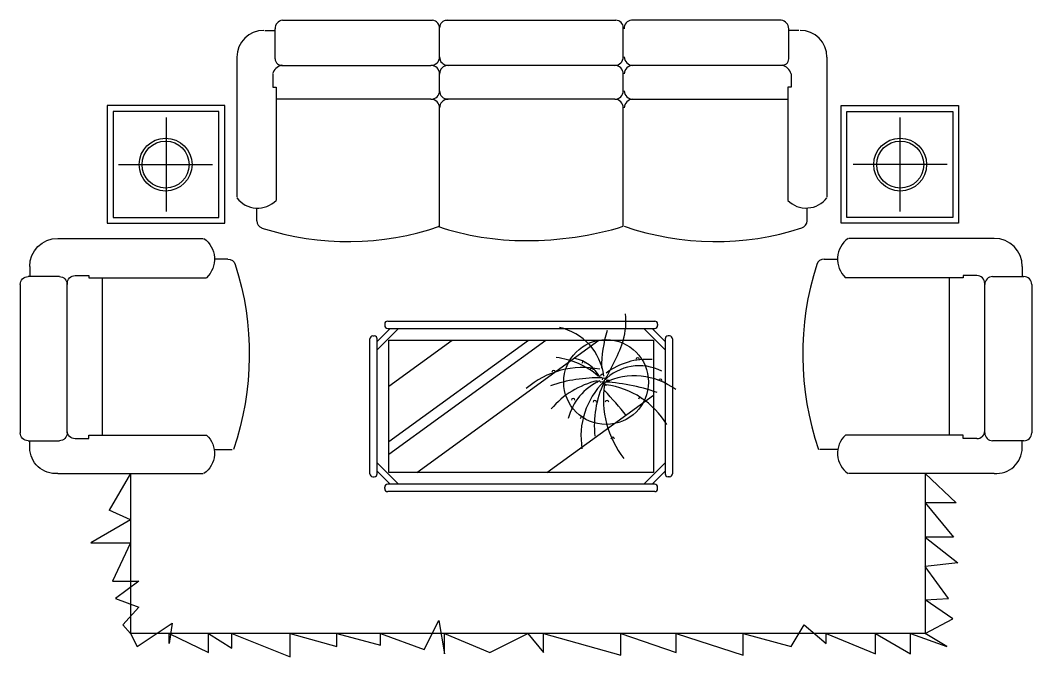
# Model space of a CAD drawing. Header units: inches. Extents: x 10.1 to 52.6, y 12.1 to 36.9.
# Drawn here: x 38.692 to 41.791, y 28.554 to 30.503 of the extents above; entities that cross this region are included whole.
import ezdxf

# ---------------------------------------------------------------- set-up
doc = ezdxf.new("R2010")
doc.units = ezdxf.units.IN
doc.header["$MEASUREMENT"] = 0
doc.layers.add('02', color=2, linetype='Continuous')
doc.layers.add('4', color=4, linetype='Continuous')

msp = doc.modelspace()

# ---------------------------------------------------------------- linework, layer by layer
at = {"layer": '02'}
for p, q in [((39.9768, 30.2876), (39.9768, 30.3388)), ((40.5397, 30.2876), (40.5397, 30.3388)), ((39.9506, 30.2613), (39.4762, 30.2613)), ((40.5135, 30.2613), (39.9974, 30.2613)), ((40.569, 30.2615), (41.0434, 30.2615)), ((39.301, 30.2239), (38.977, 30.2239)), ((38.977, 30.2239), (38.977, 29.8999)), ((39.301, 29.8999), (39.301, 30.2239)), ((39.9768, 29.8725), (39.9768, 30.2351)), ((40.5397, 29.8725), (40.5397, 30.2351)), ((41.2248, 29.8999), (41.2248, 30.2239)), ((41.2248, 30.2239), (41.5488, 30.2239)), ((41.5488, 30.2239), (41.5488, 29.8999)), ((39.139, 30.2054), (39.139, 29.9174)), ((41.3868, 30.2054), (41.3868, 29.9174)), ((38.9937, 30.0619), (39.2817, 30.0619)), ((41.5321, 30.0619), (41.2441, 30.0619)), ((38.977, 29.8999), (39.301, 29.8999)), ((41.5488, 29.8999), (41.2248, 29.8999)), ((38.9442, 29.233), (38.9442, 29.7152)), ((41.5392, 29.233), (41.5392, 29.7152)), ((39.8219, 29.3833), (40.0152, 29.5237)), ((39.8219, 29.2135), (40.2489, 29.5237)), ((39.8219, 29.1749), (40.3022, 29.5237)), ((39.9077, 29.1187), (40.4652, 29.5237)), ((40.3056, 29.1187), (40.6319, 29.3558)), ((39.03, 29.1157), (38.9652, 29.0037)), ((39.03, 29.1157), (39.03, 28.626)), ((41.4646, 29.1157), (41.4646, 28.626)), ((41.4646, 29.1157), (41.5599, 29.0256)), ((41.5599, 29.0256), (41.4646, 29.0256)), ((41.4646, 29.0256), (41.5511, 28.9205)), ((39.03, 28.9734), (38.9082, 28.903)), ((39.03, 28.9734), (38.9652, 29.0037)), ((41.5511, 28.9205), (41.4646, 28.9205)), ((41.4646, 28.9205), (41.5642, 28.8417)), ((38.9082, 28.903), (39.03, 28.903)), ((39.03, 28.903), (38.975, 28.7863)), ((41.5642, 28.8417), (41.4646, 28.8311)), ((41.5356, 28.7328), (41.4646, 28.8311)), ((38.975, 28.7863), (39.0553, 28.7863)), ((39.0553, 28.7863), (38.984, 28.7328)), ((38.984, 28.7328), (39.0553, 28.7061)), ((41.4646, 28.7285), (41.5356, 28.7328)), ((41.549, 28.6704), (41.4646, 28.7285)), ((39.0553, 28.7061), (39.0063, 28.6526)), ((39.9297, 28.5768), (39.9743, 28.666)), ((39.9743, 28.666), (39.9921, 28.5634)), ((41.4646, 28.626), (41.549, 28.6704)), ((39.0063, 28.6526), (39.03, 28.626)), ((39.0509, 28.5857), (39.1579, 28.657)), ((39.1579, 28.657), (39.149, 28.5946)), ((41.0538, 28.5857), (41.094, 28.6526)), ((41.094, 28.6526), (41.1609, 28.5946)), ((41.4646, 28.626), (39.03, 28.626)), ((39.03, 28.626), (39.0509, 28.5857)), ((39.149, 28.626), (39.2695, 28.5679)), ((39.149, 28.5946), (39.149, 28.626)), ((39.2695, 28.626), (39.3408, 28.5812)), ((39.2695, 28.5679), (39.2695, 28.626)), ((39.3408, 28.626), (39.5193, 28.5545)), ((39.3408, 28.5812), (39.3408, 28.626)), ((39.5193, 28.626), (39.662, 28.5857)), ((39.5193, 28.5545), (39.5193, 28.626)), ((39.662, 28.626), (39.7959, 28.5902)), ((39.662, 28.5857), (39.662, 28.626)), ((39.7959, 28.626), (39.9297, 28.5768)), ((39.7959, 28.5902), (39.7959, 28.626)), ((39.9921, 28.626), (40.1304, 28.5679)), ((39.9921, 28.5634), (39.9921, 28.626)), ((40.1304, 28.5679), (40.2473, 28.626)), ((40.2473, 28.626), (40.2955, 28.5679)), ((40.2955, 28.626), (40.5319, 28.559)), ((40.2955, 28.5679), (40.2955, 28.626)), ((40.5319, 28.626), (40.7014, 28.5679)), ((40.5319, 28.559), (40.5319, 28.626)), ((40.7014, 28.626), (40.9066, 28.559)), ((40.7014, 28.5679), (40.7014, 28.626)), ((40.9066, 28.626), (41.0538, 28.5857)), ((40.9066, 28.559), (40.9066, 28.626)), ((41.1609, 28.626), (41.3126, 28.5634)), ((41.1609, 28.5946), (41.1609, 28.626)), ((41.3126, 28.626), (41.4196, 28.5634)), ((41.3126, 28.5634), (41.3126, 28.626)), ((41.4196, 28.626), (41.5311, 28.5857)), ((41.4196, 28.5634), (41.4196, 28.626)), ((41.5311, 28.5857), (41.4646, 28.626))]:
    msp.add_line(p, q, dxfattribs=at)
msp.add_lwpolyline([(39.8219, 29.1187), (39.8219, 29.5237), (40.6319, 29.5237), (40.6319, 29.1187)], close=True, dxfattribs=at)
for points in [[(40.5893, 29.4646, 1), (40.5785, 29.4646)], [(40.4235, 29.4527, 1), (40.4127, 29.4527)], [(40.332, 29.426, 1), (40.3212, 29.426)], [(40.4483, 29.432, 1), (40.4375, 29.432)], [(40.4804, 29.4141, 1), (40.4696, 29.4141)], [(40.4854, 29.4023, 1), (40.4746, 29.4023)], [(40.4705, 29.3934, 1), (40.4597, 29.3934)], [(40.4878, 29.3845, 1), (40.477, 29.3845)], [(40.4977, 29.3963, 1), (40.4869, 29.3963)], [(40.6586, 29.3993, 1), (40.6478, 29.3993)], [(40.3914, 29.3399, 1), (40.3806, 29.3399)], [(40.5967, 29.3429, 1), (40.5859, 29.3429)], [(40.4581, 29.334, 1), (40.4473, 29.334)], [(40.4953, 29.334, 1), (40.4845, 29.334)], [(40.4186, 29.2835, 1), (40.4078, 29.2835)], [(40.5126, 29.2212, 1), (40.5018, 29.2212)]]:
    msp.add_lwpolyline(points, format="xyb", dxfattribs=at)
for centre, radius in [((39.1377, 30.0614), 0.081), ((39.1377, 30.0614), 0.072), ((41.3881, 30.0614), 0.081), ((41.3881, 30.0614), 0.072), ((40.487, 29.3955), 0.1299)]:
    msp.add_circle(centre, radius, dxfattribs=at)
for centre, radius, start, end in [((40.003, 30.3912), 0.0262, 180, 270), ((39.9506, 30.3388), 0.0262, 0, 90), ((40.003, 30.3388), 0.0262, 90, 180), ((40.5135, 30.3388), 0.0262, 0, 90), ((40.569, 30.339), 0.0262, 90, 180), ((39.9506, 30.2876), 0.0262, 270, 0), ((40.003, 30.2876), 0.0262, 180, 270), ((40.5135, 30.2876), 0.0262, 270, 0), ((40.569, 30.2877), 0.0262, 180, 270), ((39.9506, 30.2351), 0.0262, 0, 90), ((40.003, 30.2351), 0.0262, 90, 180), ((40.5135, 30.2351), 0.0262, 0, 90), ((40.569, 30.2353), 0.0262, 90, 180), ((40.3507, 29.5819), 0.1973, 342.9456, 6.4814), ((40.3079, 29.393), 0.1734, 6.9904, 78.0284), ((40.9134, 29.4311), 0.4409, 163.8561, 179.1105), ((39.8549, 29.7721), 0.7293, 328.9873, 340.361), ((40.3091, 29.239), 0.2329, 48.7581, 83.8624), ((40.4153, 29.1766), 0.2636, 78.5516, 130.9815), ((40.3682, 29.3563), 0.1136, 28.8901, 78.4579), ((40.5891, 29.2936), 0.1519, 62.9909, 135.9102), ((40.6134, 29.2557), 0.2095, 85.8741, 126.9558), ((40.4618, 28.9563), 0.4521, 88.3286, 108.729), ((40.5742, 29.2034), 0.211, 53.3231, 115.7633), ((40.5193, 29.144), 0.2622, 103.0452, 139.7766), ((40.5376, 29.243), 0.1713, 114.0956, 166.2953), ((40.6438, 29.2296), 0.2338, 134.4861, 189.3762), ((40.762, 29.2624), 0.311, 155.0888, 185.9637), ((40.4506, 28.8188), 0.5779, 70.5249, 87.8244), ((40.7717, 29.3429), 0.2927, 171.2496, 218.2333), ((40.452, 29.1313), 0.2586, 31.315, 82.1378), ((39.2981, 28.2775), 1.611, 39.0488, 42.6799)]:
    msp.add_arc(centre, radius, start, end, dxfattribs=at)
at = {"layer": '4'}
for p, q in [((39.4959, 30.5032), (39.9549, 30.5032)), ((39.9942, 30.5034), (40.5166, 30.5034)), ((41.0237, 30.5033), (40.5647, 30.5033)), ((39.4417, 30.4723), (39.4729, 30.4723)), ((39.4729, 30.385), (39.4729, 30.4773)), ((39.9768, 30.3912), (39.9768, 30.4804)), ((40.5397, 30.3912), (40.5397, 30.4804)), ((41.0467, 30.3852), (41.0467, 30.4774)), ((41.0779, 30.4725), (41.0467, 30.4725)), ((39.356, 30.39), (39.356, 29.9616)), ((41.1636, 30.3901), (41.1636, 29.9618)), ((39.4659, 30.3388), (39.4659, 30.2985)), ((39.4926, 30.365), (39.9506, 30.365)), ((40.5166, 30.365), (39.9942, 30.365)), ((41.027, 30.3652), (40.569, 30.3652)), ((41.0537, 30.339), (41.0537, 30.2987)), ((39.4659, 30.2985), (39.4762, 30.2985)), ((39.4762, 30.2985), (39.4762, 29.9517)), ((41.0434, 30.2987), (41.0434, 29.9519)), ((41.0537, 30.2987), (41.0434, 30.2987)), ((39.319, 30.2419), (38.959, 30.2419)), ((38.959, 30.2419), (38.959, 29.8819)), ((39.319, 29.8819), (39.319, 30.2419)), ((41.2068, 29.8819), (41.2068, 30.2419)), ((41.2068, 30.2419), (41.5668, 30.2419)), ((41.5668, 30.2419), (41.5668, 29.8819)), ((39.4168, 29.8893), (39.4168, 29.9286)), ((41.1028, 29.8894), (41.1028, 29.9288)), ((38.959, 29.8819), (39.319, 29.8819)), ((41.5668, 29.8819), (41.2068, 29.8819)), ((38.8071, 29.8355), (39.2528, 29.8355)), ((41.6763, 29.8355), (41.2306, 29.8355)), ((38.7214, 29.7498), (38.7214, 29.7186)), ((39.3281, 29.7723), (39.2871, 29.7723)), ((41.1553, 29.7723), (41.1963, 29.7723)), ((41.762, 29.7498), (41.762, 29.7186)), ((38.8123, 29.7186), (38.7163, 29.7186)), ((38.8603, 29.7215), (38.9023, 29.7215)), ((38.9023, 29.7215), (38.9023, 29.7152)), ((41.5811, 29.7215), (41.5811, 29.7152)), ((41.6231, 29.7215), (41.5811, 29.7215)), ((41.6711, 29.7186), (41.7671, 29.7186)), ((38.6923, 29.6946), (38.6923, 29.2399)), ((38.8363, 29.2399), (38.8363, 29.6975)), ((38.9023, 29.7152), (39.2631, 29.7152)), ((41.5811, 29.7152), (41.2203, 29.7152)), ((41.6471, 29.2399), (41.6471, 29.6975)), ((41.7911, 29.6946), (41.7911, 29.2399)), ((39.809, 29.5732), (39.809, 29.5687)), ((39.818, 29.5822), (40.6359, 29.5822)), ((40.6449, 29.5732), (40.6449, 29.5687)), ((39.7724, 29.5367), (39.7769, 29.5367)), ((39.8255, 29.5597), (39.7859, 29.5201)), ((39.851, 29.5597), (39.7859, 29.4946)), ((39.818, 29.5597), (40.6359, 29.5597)), ((40.6029, 29.5597), (40.6679, 29.4946)), ((40.6283, 29.5597), (40.6679, 29.5201)), ((40.6814, 29.5367), (40.6769, 29.5367)), ((39.7634, 29.1147), (39.7634, 29.5277)), ((39.7859, 29.1147), (39.7859, 29.5277)), ((40.6679, 29.5277), (40.6679, 29.1147)), ((40.6904, 29.5277), (40.6904, 29.1147)), ((38.8603, 29.2223), (38.9023, 29.2223)), ((38.9023, 29.233), (39.2631, 29.233)), ((38.9023, 29.2223), (38.9023, 29.233)), ((41.5811, 29.233), (41.2203, 29.233)), ((41.5811, 29.2223), (41.5811, 29.233)), ((41.6231, 29.2223), (41.5811, 29.2223)), ((38.7163, 29.2159), (38.8123, 29.2159)), ((38.7214, 29.1912), (38.7214, 29.2159)), ((41.7671, 29.2159), (41.6711, 29.2159)), ((41.762, 29.1912), (41.762, 29.2159)), ((39.2872, 29.1893), (39.3419, 29.1893)), ((41.1962, 29.1893), (41.1415, 29.1893)), ((39.851, 29.0827), (39.7859, 29.1478)), ((40.6029, 29.0827), (40.6679, 29.1478)), ((38.8071, 29.1157), (39.2528, 29.1157)), ((39.7724, 29.1057), (39.7769, 29.1057)), ((39.8255, 29.0827), (39.7859, 29.1223)), ((40.6283, 29.0827), (40.6679, 29.1223)), ((40.6814, 29.1057), (40.6769, 29.1057)), ((41.6763, 29.1157), (41.2306, 29.1157)), ((39.809, 29.0692), (39.809, 29.0737)), ((40.6359, 29.0827), (39.818, 29.0827)), ((40.6449, 29.0692), (40.6449, 29.0737)), ((40.6359, 29.0602), (39.818, 29.0602))]:
    msp.add_line(p, q, dxfattribs=at)
for centre, radius, start, end in [((39.4985, 30.4777), 0.0256, 95.745, 180.8834), ((39.9533, 30.4796), 0.0236, 354.2881, 86.1114), ((39.9999, 30.4804), 0.0231, 90, 180), ((40.5166, 30.4804), 0.0231, 0, 90), ((40.5663, 30.4798), 0.0236, 93.8886, 185.7119), ((41.0211, 30.4778), 0.0256, 359.1166, 84.255), ((39.4384, 30.39), 0.0824, 90, 180), ((41.0812, 30.3901), 0.0824, 0, 90), ((39.493, 30.3856), 0.0201, 181.7028, 278.5003), ((39.9506, 30.3912), 0.0262, 270, 0), ((40.5135, 30.3912), 0.0262, 270, 0), ((40.569, 30.3914), 0.0262, 180, 270), ((41.0266, 30.3858), 0.0201, 261.4997, 358.2972), ((39.5028, 30.3281), 0.0388, 104.3134, 163.9028), ((41.0168, 30.3283), 0.0388, 16.0972, 75.6866), ((39.4195, 30.0083), 0.0801, 217.5502, 315.0486), ((41.1001, 30.0085), 0.0801, 224.9514, 322.4498), ((39.4399, 29.8893), 0.0231, 180, 252.1304), ((39.697, 30.6867), 0.861, 252.1304, 288.9911), ((40.2368, 30.6595), 0.8306, 251.3531, 270.3411), ((40.2473, 30.831), 1.0021, 269.6801, 286.9639), ((40.8226, 30.6869), 0.861, 251.0089, 287.8696), ((41.0797, 29.8894), 0.0231, 287.8696, 0), ((41.2742, 29.772), 0.0783, 125.7714, 226.5439), ((41.6763, 29.7498), 0.0857, 0, 90), ((41.985, 29.4808), 0.8957, 162.1304, 198.9911), ((41.1553, 29.7483), 0.024, 90, 162.1304), ((41.6231, 29.6975), 0.024, 0, 90), ((41.6711, 29.6946), 0.024, 90, 180), ((41.7671, 29.6946), 0.024, 0, 90), ((39.818, 29.5732), 0.009, 90, 180), ((39.818, 29.5687), 0.009, 180, 270), ((40.6359, 29.5732), 0.009, 0, 90), ((40.6359, 29.5687), 0.009, 270, 0), ((39.7724, 29.5277), 0.009, 90, 180), ((39.7769, 29.5277), 0.009, 0, 90), ((40.6769, 29.5277), 0.009, 90, 180), ((40.6814, 29.5277), 0.009, 0, 90), ((41.2709, 29.1776), 0.0751, 132.4073, 235.4788), ((41.6231, 29.2463), 0.024, 270, 0), ((41.6711, 29.2399), 0.024, 180, 270), ((41.7671, 29.2399), 0.024, 270, 0), ((41.6825, 29.1949), 0.0794, 265.4561, 359.1523), ((39.7724, 29.1147), 0.009, 180, 270), ((39.7769, 29.1147), 0.009, 270, 0), ((40.6769, 29.1147), 0.009, 180, 270), ((40.6814, 29.1147), 0.009, 270, 0), ((39.818, 29.0737), 0.009, 90, 180), ((39.818, 29.0692), 0.009, 180, 270), ((40.6359, 29.0737), 0.009, 0, 90), ((40.6359, 29.0692), 0.009, 270, 0)]:
    msp.add_arc(centre, radius, start, end, dxfattribs=at)
at = {"layer": '4', "extrusion": (0, 0, -1)}
for centre, major_axis, start_param, end_param in [((38.8071, 29.7498), (0.0606, 0.0606), 3.926991, 5.497787), ((39.2092, 29.772), (-0.0554, 0.0554), 1.409727, 3.168539), ((39.3281, 29.7483), (-0.017, 0.017), 0.785398, 2.044311), ((38.4984, 29.4808), (0.6334, 0.6334), 0.473515, 1.116855), ((38.7163, 29.6946), (-0.017, 0.017), 5.497787, 7.068583), ((38.8123, 29.6946), (0.017, 0.017), -0.785398, 0.785398), ((38.8603, 29.6975), (-0.017, 0.017), 5.497787, 7.068583), ((38.7163, 29.2399), (0.017, 0.017), 2.356194, 3.926991), ((38.8123, 29.2399), (-0.017, 0.017), 2.356194, 3.926991), ((38.8603, 29.2463), (0.017, 0.017), 2.356194, 3.926991), ((39.2125, 29.1776), (-0.0531, 0.0531), 1.525546, 3.324482), ((38.8009, 29.1949), (-0.0562, 0.0562), 3.847685, 5.482992)]:
    msp.add_ellipse(centre, major_axis=major_axis, ratio=1, start_param=start_param, end_param=end_param, dxfattribs=at)

doc.saveas('drawing.dxf')
